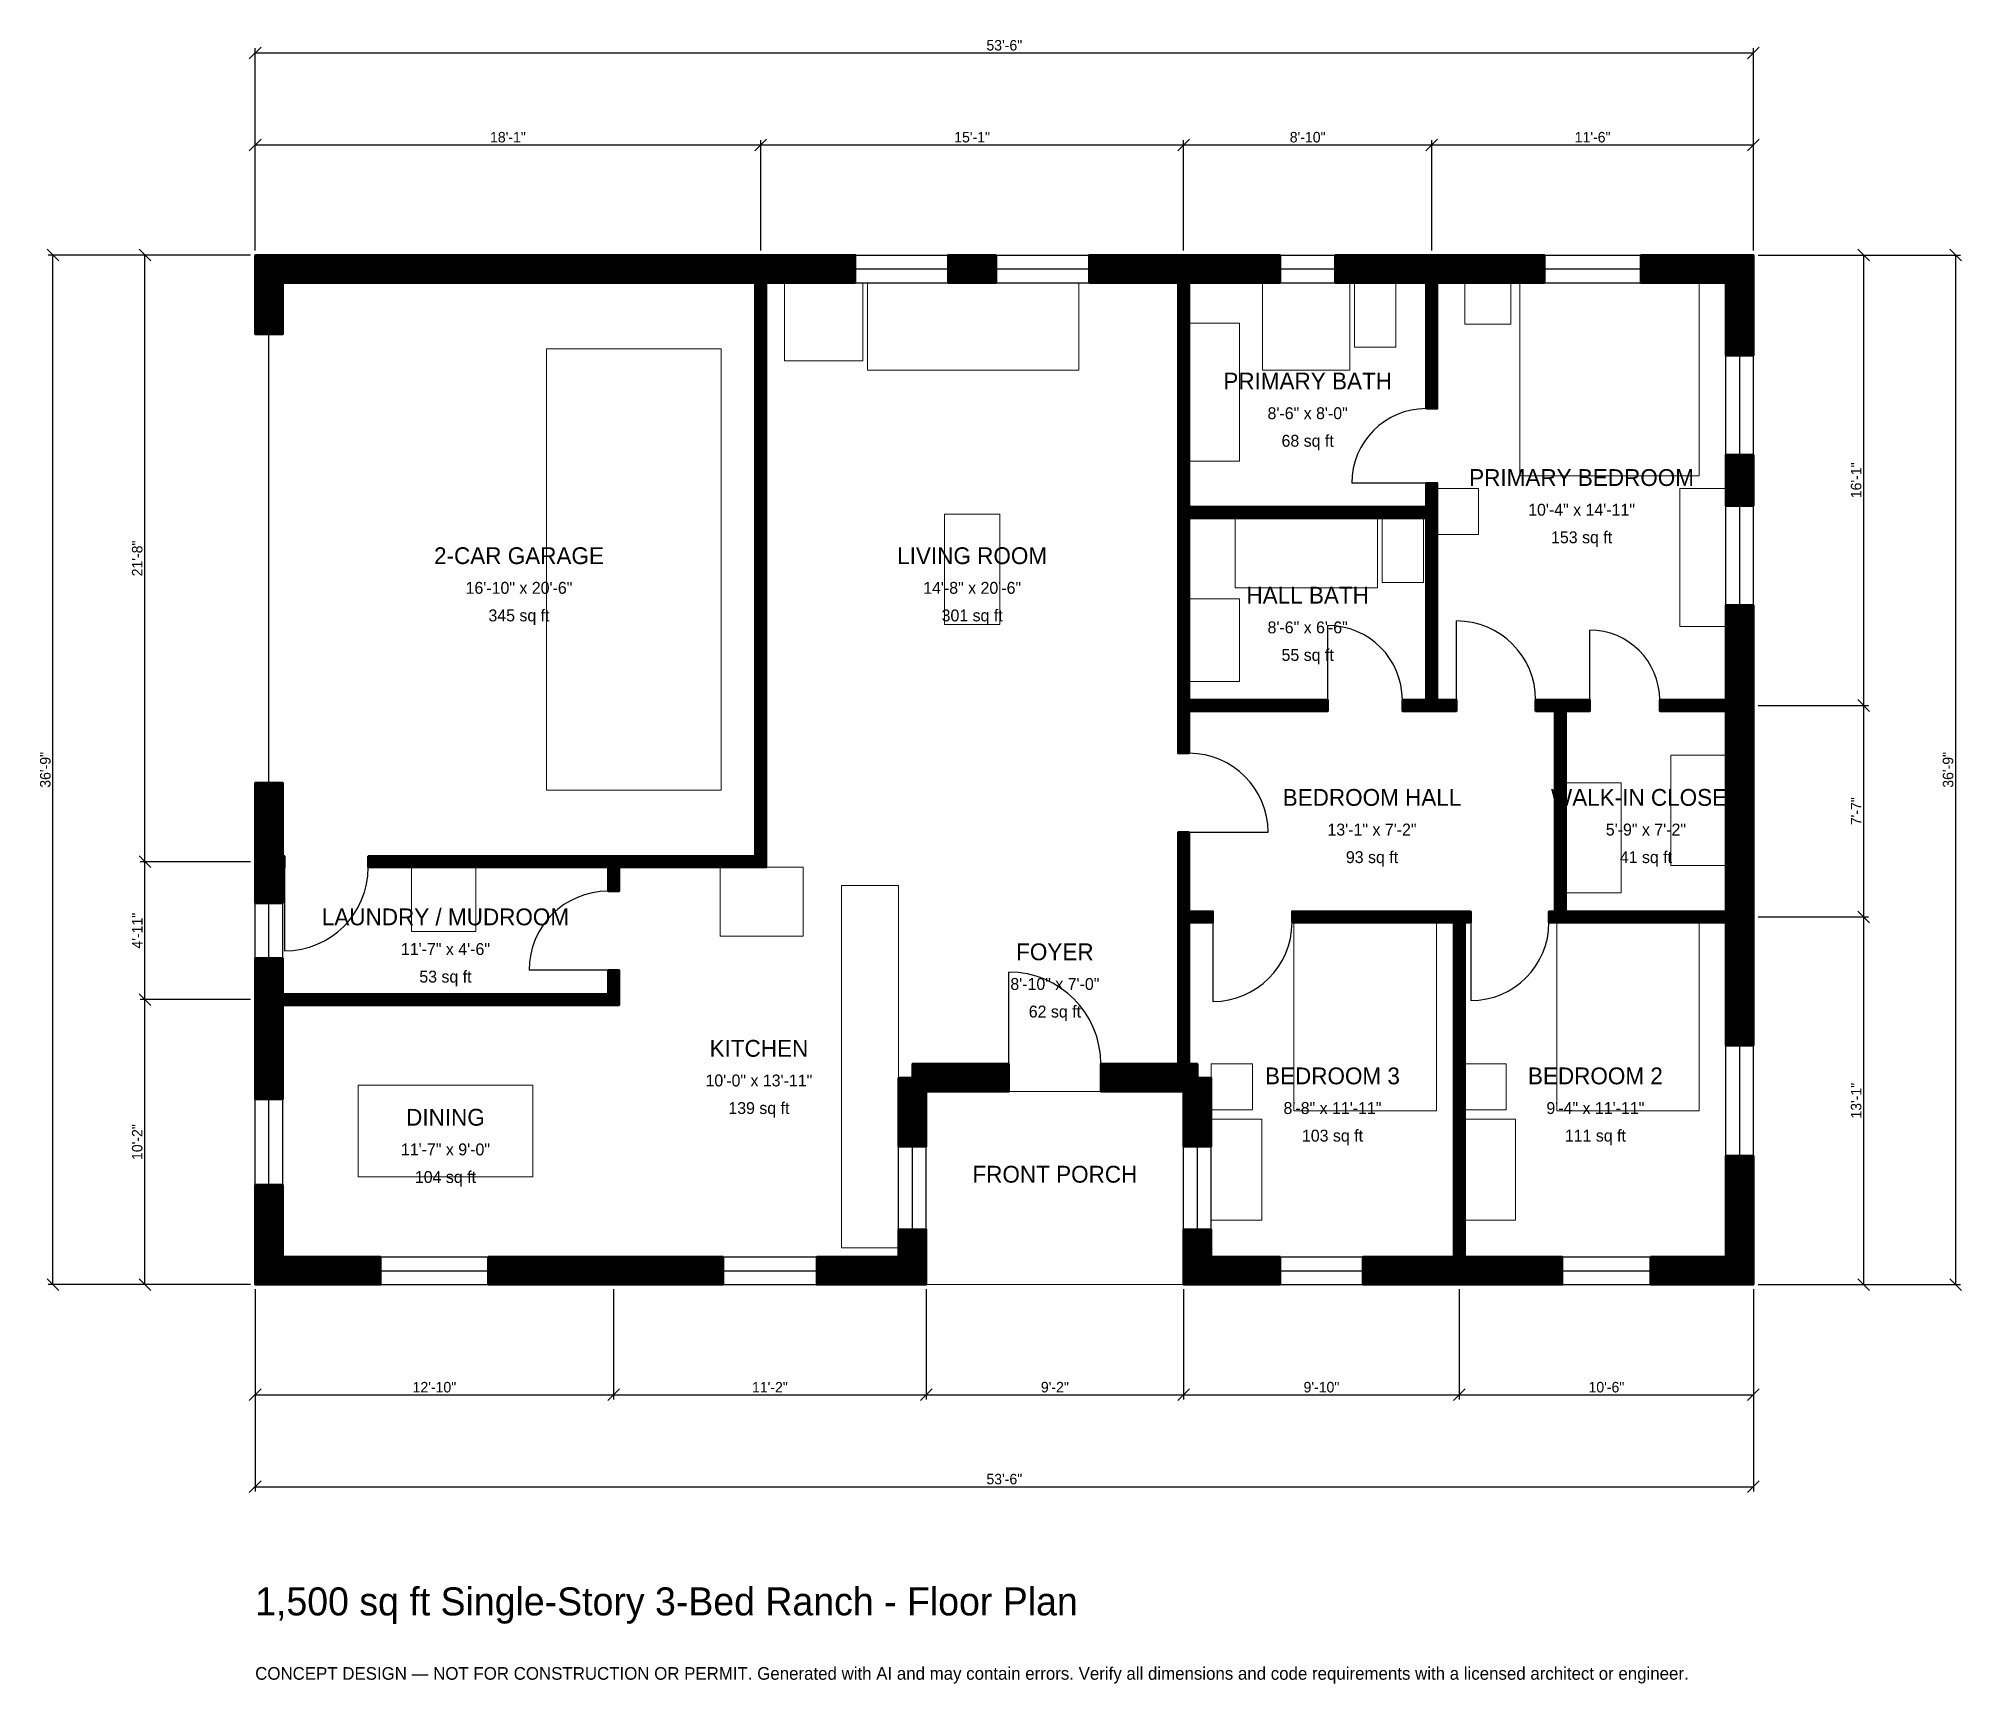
# Model space of a CAD drawing. Header units: inches. Extents: x -93 to 731, y -171 to 534.
import ezdxf
from ezdxf.enums import TextEntityAlignment as Align

# ---------------------------------------------------------------- set-up
doc = ezdxf.new("R2010")
doc.units = ezdxf.units.IN
doc.header["$MEASUREMENT"] = 0
doc.linetypes.add('DASHED', pattern=[0.6, 0.5, -0.1])
for name, color, linetype, lineweight in [('A-ANNO-DIMS', 1, 'Continuous', 13), ('A-ANNO-TEXT', 7, 'Continuous', 18), ('A-AREA-IDEN', 7, 'Continuous', 18), ('A-DOOR', 2, 'Continuous', 25), ('A-FLOR-FIXT', 9, 'Continuous', 13), ('A-FURN', 9, 'Continuous', 13), ('A-GLAZ', 4, 'Continuous', 25), ('A-SITE-PAVE', 8, 'Continuous', 13), ('A-WALL', 7, 'Continuous', 50), ('A-WALL-PATT', 8, 'Continuous', 13)]:
    doc.layers.add(name, color=color, linetype=linetype, lineweight=lineweight)
doc.dimstyles.new('PLAN', dxfattribs={"dimtxt": 4.5, "dimasz": 3, "dimexe": 2, "dimexo": 2, "dimgap": 1, "dimtad": 1, "dimdec": 0, "dimlunit": 4, "dimtsz": 2.5, "dimcen": 2.5, "dimclrd": 1, "dimclre": 1, "dimazin": 3, "dimtfac": 1, "dimtmove": 0, "dimatfit": 3})

msp = doc.modelspace()

# ---------------------------------------------------------------- hatches: boundary and pattern name
at = {"layer": 'A-WALL-PATT'}
h = msp.add_hatch(dxfattribs=at)
h.set_pattern_fill('ANSI31', color=8, scale=0.8)
h.paths.add_polyline_path([(362.2047, 82.6772), (362.2047, 94.4882), (395.2756, 94.4882), (395.2756, 155.1181), (395.2756, 159.8425), (395.2756, 178.7402), (395.2756, 183.4646), (395.2756, 193.7008), (400, 193.7008), (400, 183.4646), (400, 178.7402), (400, 159.8425), (410.2362, 159.8425), (410.2362, 155.1181), (400, 155.1181), (400, 94.4882), (403.5433, 94.4882), (403.5433, 88.5827), (409.4488, 88.5827), (409.4488, 59.0551), (397.6378, 59.0551), (397.6378, 80.315), (397.6378, 80.315), (397.6378, 82.6771), (395.2756, 82.6771), (395.2756, 82.6772), (362.2047, 82.6772)])
h.paths.add_polyline_path([(287.4016, 82.6772), (287.4016, 59.0551), (275.5906, 59.0551), (275.5906, 88.5827), (281.4961, 88.5827), (281.4961, 94.4882), (322.8346, 94.4882), (322.8346, 82.6772), (287.4016, 82.6772)])
h.paths.add_polyline_path([(287.4016, 11.811), (287.4016, 11.811), (287.4016, 0), (287.4016, 0), (287.4016, 0), (275.5906, 0), (275.5906, 0), (240.5512, 0), (240.5512, 11.811), (275.5906, 11.811), (275.5906, 23.622), (287.4016, 23.622), (287.4016, 11.811)])
h.paths.add_polyline_path([(159.4488, 0), (147.6378, 0), (99.8031, 0), (99.8031, 11.811), (147.6378, 11.811), (159.4488, 11.811), (200.3937, 11.811), (200.3937, 0), (159.4488, 0)])
h.paths.add_polyline_path([(11.811, 0), (11.811, 0), (0, 0), (0, 0), (0, 0), (0, 0), (0, 11.811), (0, 11.811), (0, 42.7165), (11.811, 42.7165), (11.811, 11.811), (53.7402, 11.811), (53.7402, 0), (11.811, 0)])
h.paths.add_polyline_path([(0, 116.1417), (0, 119.685), (0, 119.685), (0, 124.4094), (0, 124.4094), (0, 127.9528), (0, 139.7638), (11.811, 139.7638), (11.811, 127.9528), (11.811, 124.4094), (151.1811, 124.4094), (151.1811, 134.6457), (155.9055, 134.6457), (155.9055, 124.4094), (155.9055, 119.685), (151.1811, 119.685), (11.811, 119.685), (11.811, 116.1417), (11.811, 79.3307), (0, 79.3307), (0, 116.1417)])
h.paths.add_polyline_path([(0, 175.1969), (0, 178.7402), (0, 178.7402), (0, 183.4646), (0, 183.4646), (0, 187.0079), (0, 214.9606), (11.811, 214.9606), (11.811, 187.0079), (11.811, 183.4646), (12.5984, 183.4646), (12.5984, 178.7402), (11.811, 178.7402), (11.811, 175.1969), (11.811, 163.3858), (0, 163.3858), (0, 175.1969)])
h.paths.add_polyline_path([(0, 429.1339), (0, 429.1339), (0, 440.9449), (0, 440.9449), (0, 440.9449), (0, 440.9449), (11.811, 440.9449), (11.811, 440.9449), (210.6299, 440.9449), (214.1732, 440.9449), (214.1732, 440.9449), (218.8976, 440.9449), (218.8976, 440.9449), (222.4409, 440.9449), (257.021, 440.9449), (257.021, 429.1339), (222.4409, 429.1339), (218.8976, 429.1339), (218.8976, 183.4646), (218.8976, 178.7402), (214.1732, 178.7402), (155.9055, 178.7402), (155.9055, 168.5039), (151.1811, 168.5039), (151.1811, 178.7402), (48.4252, 178.7402), (48.4252, 183.4646), (151.1811, 183.4646), (155.9055, 183.4646), (214.1732, 183.4646), (214.1732, 429.1339), (210.6299, 429.1339), (11.811, 429.1339), (11.811, 407.0866), (0, 407.0866), (0, 429.1339)])
h.paths.add_polyline_path([(317.3885, 440.9449), (317.3885, 429.1339), (296.7848, 429.1339), (296.7848, 440.9449), (317.3885, 440.9449)])
h.paths.add_polyline_path([(391.7323, 440.9449), (395.2756, 440.9449), (395.2756, 440.9449), (400, 440.9449), (400, 440.9449), (403.5433, 440.9449), (438.9764, 440.9449), (438.9764, 429.1339), (403.5433, 429.1339), (400, 429.1339), (400, 333.0709), (501.5748, 333.0709), (501.5748, 343.3071), (506.2992, 343.3071), (506.2992, 333.0709), (506.2992, 328.3465), (506.2992, 250.3937), (514.5669, 250.3937), (514.5669, 245.6693), (506.2992, 245.6693), (501.5748, 245.6693), (491.3386, 245.6693), (491.3386, 250.3937), (501.5748, 250.3937), (501.5748, 328.3465), (400, 328.3465), (400, 250.3937), (459.4488, 250.3937), (459.4488, 245.6693), (400, 245.6693), (400, 227.5591), (395.2756, 227.5591), (395.2756, 245.6693), (395.2756, 250.3937), (395.2756, 328.3465), (395.2756, 333.0709), (395.2756, 429.1339), (391.7323, 429.1339), (357.1522, 429.1339), (357.1522, 440.9449), (391.7323, 440.9449)])
h.paths.add_polyline_path([(498.0315, 440.9449), (501.5748, 440.9449), (501.5748, 440.9449), (506.2992, 440.9449), (506.2992, 440.9449), (509.8425, 440.9449), (552.1654, 440.9449), (552.1654, 429.1339), (509.8425, 429.1339), (506.2992, 429.1339), (506.2992, 375.1969), (501.5748, 375.1969), (501.5748, 429.1339), (498.0315, 429.1339), (462.5984, 429.1339), (462.5984, 440.9449), (498.0315, 440.9449)])
h.paths.add_polyline_path([(629.9213, 440.9449), (629.9213, 440.9449), (641.7323, 440.9449), (641.7323, 440.9449), (641.7323, 440.9449), (641.7323, 429.1339), (641.7323, 429.1339), (641.7323, 397.9003), (629.9213, 397.9003), (629.9213, 429.1339), (593.5039, 429.1339), (593.5039, 440.9449), (629.9213, 440.9449)])
h.paths.add_polyline_path([(641.7323, 333.5958), (629.9213, 333.5958), (629.9213, 355.3806), (641.7323, 355.3806), (641.7323, 333.5958)])
h.paths.add_polyline_path([(641.7323, 253.937), (641.7323, 250.3937), (641.7323, 250.3937), (641.7323, 245.6693), (641.7323, 245.6693), (641.7323, 242.126), (641.7323, 163.3858), (641.7323, 159.8425), (641.7323, 159.8425), (641.7323, 155.1181), (641.7323, 155.1181), (641.7323, 151.5748), (641.7323, 102.3622), (629.9213, 102.3622), (629.9213, 151.5748), (629.9213, 155.1181), (561.4173, 155.1181), (556.6929, 155.1181), (554.1339, 155.1181), (554.1339, 159.8425), (556.6929, 159.8425), (556.6929, 245.6693), (548.4252, 245.6693), (548.4252, 250.3937), (556.6929, 250.3937), (561.4173, 250.3937), (571.6535, 250.3937), (571.6535, 245.6693), (561.4173, 245.6693), (561.4173, 159.8425), (629.9213, 159.8425), (629.9213, 163.3858), (629.9213, 242.126), (629.9213, 245.6693), (601.5748, 245.6693), (601.5748, 250.3937), (629.9213, 250.3937), (629.9213, 253.937), (629.9213, 291.0761), (641.7323, 291.0761), (641.7323, 253.937)])
h.paths.add_polyline_path([(641.7323, 11.811), (641.7323, 11.811), (641.7323, 0), (641.7323, 0), (641.7323, 0), (629.9213, 0), (629.9213, 0), (597.6378, 0), (597.6378, 11.811), (629.9213, 11.811), (629.9213, 55.1181), (641.7323, 55.1181), (641.7323, 11.811)])
h.paths.add_polyline_path([(521.6535, 0), (518.1102, 0), (518.1102, 0), (513.3858, 0), (513.3858, 0), (509.8425, 0), (474.4094, 0), (474.4094, 11.811), (509.8425, 11.811), (513.3858, 11.811), (513.3858, 155.1181), (444.0945, 155.1181), (444.0945, 159.8425), (513.3858, 159.8425), (518.1102, 159.8425), (520.6693, 159.8425), (520.6693, 155.1181), (518.1102, 155.1181), (518.1102, 11.811), (521.6535, 11.811), (559.8425, 11.811), (559.8425, 0), (521.6535, 0)])
h.paths.add_polyline_path([(409.4488, 0), (409.4488, 0), (397.6378, 0), (397.6378, 0), (397.6378, 0), (397.6378, 11.811), (397.6378, 11.811), (397.6378, 23.622), (409.4488, 23.622), (409.4488, 11.811), (438.9764, 11.811), (438.9764, 0), (409.4488, 0)])

# ---------------------------------------------------------------- linework, layer by layer
at = {"layer": 'A-DOOR', "linetype": 'DASHED'}
msp.add_line((5.9055, 214.9606), (5.9055, 407.0866), dxfattribs=at)
at = {"layer": 'A-DOOR'}
for p, q in [((501.5748, 343.3071), (469.685, 343.3071)), ((459.4488, 250.3937), (459.4488, 282.2835)), ((514.5669, 250.3937), (514.5669, 284.252)), ((571.6535, 250.3937), (571.6535, 280.315)), ((400, 193.7008), (433.8583, 193.7008)), ((12.5984, 178.7402), (12.5984, 142.9134)), ((410.2362, 155.1181), (410.2362, 121.2598)), ((520.6693, 155.1181), (520.6693, 121.6535)), ((151.1811, 134.6457), (117.3228, 134.6457)), ((322.8346, 94.4882), (322.8346, 133.8583))]:
    msp.add_line(p, q, dxfattribs=at)
for centre, radius, start, end in [((501.5748, 343.3071), 31.8898, 90, 180), ((459.4488, 250.3937), 31.8898, 0, 90), ((514.5669, 250.3937), 33.8583, 0, 90), ((571.6535, 250.3937), 29.9213, 0, 90), ((400, 193.7008), 33.8583, 0, 90), ((12.5984, 178.7402), 35.8268, 270, 360), ((151.1811, 134.6457), 33.8583, 90, 180), ((410.2362, 155.1181), 33.8583, 270, 360), ((520.6693, 155.1181), 33.4646, 270, 360), ((322.8346, 94.4882), 39.3701, 0, 90)]:
    msp.add_arc(centre, radius, start, end, dxfattribs=at)
at = {"layer": 'A-FLOR-FIXT'}
for points in [[(431.4961, 391.7323), (468.8976, 391.7323), (468.8976, 429.1339), (431.4961, 429.1339)], [(470.8661, 401.5748), (488.5827, 401.5748), (488.5827, 429.1339), (470.8661, 429.1339)], [(400, 352.7559), (421.6535, 352.7559), (421.6535, 411.811), (400, 411.811)], [(419.685, 298.4252), (480.7087, 298.4252), (480.7087, 328.3465), (419.685, 328.3465)], [(482.6772, 300.7874), (500.3937, 300.7874), (500.3937, 328.3465), (482.6772, 328.3465)], [(400, 258.2677), (421.6535, 258.2677), (421.6535, 293.7008), (400, 293.7008)], [(251.1811, 15.748), (275.5906, 15.748), (275.5906, 170.8661), (251.1811, 170.8661)]]:
    msp.add_lwpolyline(points, close=True, dxfattribs=at)
at = {"layer": 'A-FURN'}
for points in [[(226.7717, 395.6693), (260.2362, 395.6693), (260.2362, 429.1339), (226.7717, 429.1339)], [(262.2047, 391.7323), (352.7559, 391.7323), (352.7559, 429.1339), (262.2047, 429.1339)], [(518.1102, 411.4173), (537.7953, 411.4173), (537.7953, 429.1339), (518.1102, 429.1339)], [(541.7323, 346.4567), (618.5039, 346.4567), (618.5039, 429.1339), (541.7323, 429.1339)], [(124.8031, 211.811), (199.6063, 211.811), (199.6063, 400.7874), (124.8031, 400.7874)], [(506.2992, 321.2598), (524.0157, 321.2598), (524.0157, 340.9449), (506.2992, 340.9449)], [(610.2362, 281.8898), (629.9213, 281.8898), (629.9213, 340.9449), (610.2362, 340.9449)], [(295.2756, 282.6772), (318.8976, 282.6772), (318.8976, 329.9213), (295.2756, 329.9213)], [(606.2992, 179.5276), (629.9213, 179.5276), (629.9213, 226.7717), (606.2992, 226.7717)], [(561.4173, 167.7165), (585.0394, 167.7165), (585.0394, 214.9606), (561.4173, 214.9606)], [(66.9291, 151.1811), (94.4882, 151.1811), (94.4882, 178.7402), (66.9291, 178.7402)], [(199.2126, 149.2126), (234.6457, 149.2126), (234.6457, 178.7402), (199.2126, 178.7402)], [(444.8819, 74.4094), (505.9055, 74.4094), (505.9055, 155.1181), (444.8819, 155.1181)], [(557.4803, 74.4094), (618.5039, 74.4094), (618.5039, 155.1181), (557.4803, 155.1181)], [(409.4488, 74.8031), (427.1654, 74.8031), (427.1654, 94.4882), (409.4488, 94.4882)], [(518.1102, 74.8031), (535.8268, 74.8031), (535.8268, 94.4882), (518.1102, 94.4882)], [(44.0945, 46.063), (118.8976, 46.063), (118.8976, 85.4331), (44.0945, 85.4331)], [(409.4488, 27.5591), (431.1024, 27.5591), (431.1024, 70.8661), (409.4488, 70.8661)], [(518.1102, 27.5591), (539.7638, 27.5591), (539.7638, 70.8661), (518.1102, 70.8661)]]:
    msp.add_lwpolyline(points, close=True, dxfattribs=at)
at = {"layer": 'A-GLAZ'}
for p, q in [((257.021, 440.9449), (296.7848, 440.9449)), ((317.3885, 440.9449), (357.1522, 440.9449)), ((438.9764, 440.9449), (462.5984, 440.9449)), ((552.1654, 440.9449), (593.5039, 440.9449)), ((257.021, 435.0394), (296.7848, 435.0394)), ((257.021, 429.1339), (296.7848, 429.1339)), ((317.3885, 435.0394), (357.1522, 435.0394)), ((317.3885, 429.1339), (357.1522, 429.1339)), ((438.9764, 435.0394), (462.5984, 435.0394)), ((438.9764, 429.1339), (462.5984, 429.1339)), ((552.1654, 435.0394), (593.5039, 435.0394)), ((552.1654, 429.1339), (593.5039, 429.1339)), ((629.9213, 355.3806), (629.9213, 397.9003)), ((635.8268, 355.3806), (635.8268, 397.9003)), ((641.7323, 355.3806), (641.7323, 397.9003)), ((629.9213, 291.0761), (629.9213, 333.5958)), ((635.8268, 291.0761), (635.8268, 333.5958)), ((641.7323, 291.0761), (641.7323, 333.5958)), ((0, 139.7638), (0, 163.3858)), ((5.9055, 139.7638), (5.9055, 163.3858)), ((11.811, 139.7638), (11.811, 163.3858)), ((629.9213, 55.1181), (629.9213, 102.3622)), ((635.8268, 55.1181), (635.8268, 102.3622)), ((641.7323, 55.1181), (641.7323, 102.3622)), ((0, 42.7165), (0, 79.3307)), ((5.9055, 42.7165), (5.9055, 79.3307)), ((11.811, 42.7165), (11.811, 79.3307)), ((275.5906, 23.622), (275.5906, 59.0551)), ((281.4961, 23.622), (281.4961, 59.0551)), ((287.4016, 23.622), (287.4016, 59.0551)), ((397.6378, 23.622), (397.6378, 59.0551)), ((403.5433, 23.622), (403.5433, 59.0551)), ((409.4488, 23.622), (409.4488, 59.0551)), ((53.7402, 11.811), (99.8031, 11.811)), ((200.3937, 11.811), (240.5512, 11.811)), ((438.9764, 11.811), (474.4094, 11.811)), ((559.8425, 11.811), (597.6378, 11.811)), ((53.7402, 5.9055), (99.8031, 5.9055)), ((53.7402, 0), (99.8031, 0)), ((200.3937, 5.9055), (240.5512, 5.9055)), ((200.3937, 0), (240.5512, 0)), ((438.9764, 5.9055), (474.4094, 5.9055)), ((438.9764, 0), (474.4094, 0)), ((559.8425, 5.9055), (597.6378, 5.9055)), ((559.8425, 0), (597.6378, 0))]:
    msp.add_line(p, q, dxfattribs=at)
at = {"layer": 'A-SITE-PAVE', "linetype": 'DASHED'}
msp.add_lwpolyline([(287.4016, 0), (397.6378, 0), (397.6378, 82.6772), (287.4016, 82.6772)], close=True, dxfattribs=at)
at = {"layer": 'A-WALL'}
for points in [[(0, 429.1339), (0, 429.1339), (0, 440.9449), (0, 440.9449), (0, 440.9449), (0, 440.9449), (11.811, 440.9449), (11.811, 440.9449), (210.6299, 440.9449), (214.1732, 440.9449), (214.1732, 440.9449), (218.8976, 440.9449), (218.8976, 440.9449), (222.4409, 440.9449), (257.021, 440.9449), (257.021, 429.1339), (222.4409, 429.1339), (218.8976, 429.1339), (218.8976, 183.4646), (218.8976, 178.7402), (214.1732, 178.7402), (155.9055, 178.7402), (155.9055, 168.5039), (151.1811, 168.5039), (151.1811, 178.7402), (48.4252, 178.7402), (48.4252, 183.4646), (151.1811, 183.4646), (155.9055, 183.4646), (214.1732, 183.4646), (214.1732, 429.1339), (210.6299, 429.1339), (11.811, 429.1339), (11.811, 407.0866), (0, 407.0866), (0, 429.1339)], [(317.3885, 440.9449), (317.3885, 429.1339), (296.7848, 429.1339), (296.7848, 440.9449), (317.3885, 440.9449)], [(391.7323, 440.9449), (395.2756, 440.9449), (395.2756, 440.9449), (400, 440.9449), (400, 440.9449), (403.5433, 440.9449), (438.9764, 440.9449), (438.9764, 429.1339), (403.5433, 429.1339), (400, 429.1339), (400, 333.0709), (501.5748, 333.0709), (501.5748, 343.3071), (506.2992, 343.3071), (506.2992, 333.0709), (506.2992, 328.3465), (506.2992, 250.3937), (514.5669, 250.3937), (514.5669, 245.6693), (506.2992, 245.6693), (501.5748, 245.6693), (491.3386, 245.6693), (491.3386, 250.3937), (501.5748, 250.3937), (501.5748, 328.3465), (400, 328.3465), (400, 250.3937), (459.4488, 250.3937), (459.4488, 245.6693), (400, 245.6693), (400, 227.5591), (395.2756, 227.5591), (395.2756, 245.6693), (395.2756, 250.3937), (395.2756, 328.3465), (395.2756, 333.0709), (395.2756, 429.1339), (391.7323, 429.1339), (357.1522, 429.1339), (357.1522, 440.9449), (391.7323, 440.9449)], [(498.0315, 440.9449), (501.5748, 440.9449), (501.5748, 440.9449), (506.2992, 440.9449), (506.2992, 440.9449), (509.8425, 440.9449), (552.1654, 440.9449), (552.1654, 429.1339), (509.8425, 429.1339), (506.2992, 429.1339), (506.2992, 375.1969), (501.5748, 375.1969), (501.5748, 429.1339), (498.0315, 429.1339), (462.5984, 429.1339), (462.5984, 440.9449), (498.0315, 440.9449)], [(629.9213, 440.9449), (629.9213, 440.9449), (641.7323, 440.9449), (641.7323, 440.9449), (641.7323, 440.9449), (641.7323, 429.1339), (641.7323, 429.1339), (641.7323, 397.9003), (629.9213, 397.9003), (629.9213, 429.1339), (593.5039, 429.1339), (593.5039, 440.9449), (629.9213, 440.9449)], [(641.7323, 333.5958), (629.9213, 333.5958), (629.9213, 355.3806), (641.7323, 355.3806), (641.7323, 333.5958)], [(641.7323, 253.937), (641.7323, 250.3937), (641.7323, 250.3937), (641.7323, 245.6693), (641.7323, 245.6693), (641.7323, 242.126), (641.7323, 163.3858), (641.7323, 159.8425), (641.7323, 159.8425), (641.7323, 155.1181), (641.7323, 155.1181), (641.7323, 151.5748), (641.7323, 102.3622), (629.9213, 102.3622), (629.9213, 151.5748), (629.9213, 155.1181), (561.4173, 155.1181), (556.6929, 155.1181), (554.1339, 155.1181), (554.1339, 159.8425), (556.6929, 159.8425), (556.6929, 245.6693), (548.4252, 245.6693), (548.4252, 250.3937), (556.6929, 250.3937), (561.4173, 250.3937), (571.6535, 250.3937), (571.6535, 245.6693), (561.4173, 245.6693), (561.4173, 159.8425), (629.9213, 159.8425), (629.9213, 163.3858), (629.9213, 242.126), (629.9213, 245.6693), (601.5748, 245.6693), (601.5748, 250.3937), (629.9213, 250.3937), (629.9213, 253.937), (629.9213, 291.0761), (641.7323, 291.0761), (641.7323, 253.937)], [(0, 175.1969), (0, 178.7402), (0, 178.7402), (0, 183.4646), (0, 183.4646), (0, 187.0079), (0, 214.9606), (11.811, 214.9606), (11.811, 187.0079), (11.811, 183.4646), (12.5984, 183.4646), (12.5984, 178.7402), (11.811, 178.7402), (11.811, 175.1969), (11.811, 163.3858), (0, 163.3858), (0, 175.1969)], [(362.2047, 82.6772), (362.2047, 94.4882), (395.2756, 94.4882), (395.2756, 155.1181), (395.2756, 159.8425), (395.2756, 178.7402), (395.2756, 183.4646), (395.2756, 193.7008), (400, 193.7008), (400, 183.4646), (400, 178.7402), (400, 159.8425), (410.2362, 159.8425), (410.2362, 155.1181), (400, 155.1181), (400, 94.4882), (403.5433, 94.4882), (403.5433, 88.5827), (409.4488, 88.5827), (409.4488, 59.0551), (397.6378, 59.0551), (397.6378, 80.315), (397.6378, 80.315), (397.6378, 82.6771), (395.2756, 82.6771), (395.2756, 82.6772), (362.2047, 82.6772)], [(521.6535, 0), (518.1102, 0), (518.1102, 0), (513.3858, 0), (513.3858, 0), (509.8425, 0), (474.4094, 0), (474.4094, 11.811), (509.8425, 11.811), (513.3858, 11.811), (513.3858, 155.1181), (444.0945, 155.1181), (444.0945, 159.8425), (513.3858, 159.8425), (518.1102, 159.8425), (520.6693, 159.8425), (520.6693, 155.1181), (518.1102, 155.1181), (518.1102, 11.811), (521.6535, 11.811), (559.8425, 11.811), (559.8425, 0), (521.6535, 0)], [(0, 116.1417), (0, 119.685), (0, 119.685), (0, 124.4094), (0, 124.4094), (0, 127.9528), (0, 139.7638), (11.811, 139.7638), (11.811, 127.9528), (11.811, 124.4094), (151.1811, 124.4094), (151.1811, 134.6457), (155.9055, 134.6457), (155.9055, 124.4094), (155.9055, 119.685), (151.1811, 119.685), (11.811, 119.685), (11.811, 116.1417), (11.811, 79.3307), (0, 79.3307), (0, 116.1417)], [(287.4016, 82.6772), (287.4016, 59.0551), (275.5906, 59.0551), (275.5906, 88.5827), (281.4961, 88.5827), (281.4961, 94.4882), (322.8346, 94.4882), (322.8346, 82.6772), (287.4016, 82.6772)], [(641.7323, 11.811), (641.7323, 11.811), (641.7323, 0), (641.7323, 0), (641.7323, 0), (629.9213, 0), (629.9213, 0), (597.6378, 0), (597.6378, 11.811), (629.9213, 11.811), (629.9213, 55.1181), (641.7323, 55.1181), (641.7323, 11.811)], [(11.811, 0), (11.811, 0), (0, 0), (0, 0), (0, 0), (0, 0), (0, 11.811), (0, 11.811), (0, 42.7165), (11.811, 42.7165), (11.811, 11.811), (53.7402, 11.811), (53.7402, 0), (11.811, 0)], [(287.4016, 11.811), (287.4016, 11.811), (287.4016, 0), (287.4016, 0), (287.4016, 0), (275.5906, 0), (275.5906, 0), (240.5512, 0), (240.5512, 11.811), (275.5906, 11.811), (275.5906, 23.622), (287.4016, 23.622), (287.4016, 11.811)], [(409.4488, 0), (409.4488, 0), (397.6378, 0), (397.6378, 0), (397.6378, 0), (397.6378, 11.811), (397.6378, 11.811), (397.6378, 23.622), (409.4488, 23.622), (409.4488, 11.811), (438.9764, 11.811), (438.9764, 0), (409.4488, 0)], [(159.4488, 0), (147.6378, 0), (99.8031, 0), (99.8031, 11.811), (147.6378, 11.811), (159.4488, 11.811), (200.3937, 11.811), (200.3937, 0), (159.4488, 0)]]:
    msp.add_lwpolyline(points, close=True, dxfattribs=at)

# ---------------------------------------------------------------- texts
at = {"layer": 'A-ANNO-TEXT'}
for s, height, p in [('1,500 sq ft Single-Story 3-Bed Ranch - Floor Plan', 12, (0, -141.7323)), ('CONCEPT DESIGN — NOT FOR CONSTRUCTION OR PERMIT. Generated with AI and may contain errors. Verify all dimensions and code requirements with a licensed architect or engineer.', 5.4, (0, -169.2913))]:
    msp.add_text(s, height=height, dxfattribs=at).set_placement(p)
at = {"layer": 'A-AREA-IDEN'}
for s, height, p in [('PRIMARY BATH', 7.2, (450.7874, 387.0079)), ('8\'-6" x 8\'-0"', 5.1, (450.7874, 373.2283)), ('68 sq ft', 5.1, (450.7874, 361.4173)), ('PRIMARY BEDROOM', 7.2, (568.1102, 345.6693)), ('10\'-4" x 14\'-11"', 5.1, (568.1102, 331.8898)), ('153 sq ft', 5.1, (568.1102, 320.0787)), ('2-CAR GARAGE', 7.2, (112.9921, 312.2047)), ('LIVING ROOM', 7.2, (307.0866, 312.2047)), ('16\'-10" x 20\'-6"', 5.1, (112.9921, 298.4252)), ('14\'-8" x 20\'-6"', 5.1, (307.0866, 298.4252)), ('HALL BATH', 7.2, (450.7874, 295.2756)), ('345 sq ft', 5.1, (112.9921, 286.6142)), ('301 sq ft', 5.1, (307.0866, 286.6142)), ('8\'-6" x 6\'-6"', 5.1, (450.7874, 281.4961)), ('55 sq ft', 5.1, (450.7874, 269.685)), ('BEDROOM HALL', 7.2, (478.3465, 208.6614)), ('WALK-IN CLOSET', 7.2, (595.6693, 208.6614)), ('13\'-1" x 7\'-2"', 5.1, (478.3465, 194.8819)), ('5\'-9" x 7\'-2"', 5.1, (595.6693, 194.8819)), ('93 sq ft', 5.1, (478.3465, 183.0709)), ('41 sq ft', 5.1, (595.6693, 183.0709)), ('LAUNDRY / MUDROOM', 7.2, (81.4961, 157.4803)), ('11\'-7" x 4\'-6"', 5.1, (81.4961, 143.7008)), ('FOYER', 7.2, (342.5197, 142.5197)), ('53 sq ft', 5.1, (81.4961, 131.8898)), ('8\'-10" x 7\'-0"', 5.1, (342.5197, 128.7402)), ('62 sq ft', 5.1, (342.5197, 116.9291)), ('KITCHEN', 7.2, (215.748, 101.1811)), ('BEDROOM 3', 7.2, (461.4173, 89.3701)), ('BEDROOM 2', 7.2, (574.0157, 89.3701)), ('10\'-0" x 13\'-11"', 5.1, (215.748, 87.4016)), ('DINING', 7.2, (81.4961, 71.6535)), ('139 sq ft', 5.1, (215.748, 75.5906)), ('8\'-8" x 11\'-11"', 5.1, (461.4173, 75.5906)), ('9\'-4" x 11\'-11"', 5.1, (574.0157, 75.5906)), ('103 sq ft', 5.1, (461.4173, 63.7795)), ('111 sq ft', 5.1, (574.0157, 63.7795)), ('11\'-7" x 9\'-0"', 5.1, (81.4961, 57.874)), ('FRONT PORCH', 7.2, (342.5197, 47.2441)), ('104 sq ft', 5.1, (81.4961, 46.063))]:
    msp.add_text(s, height=height, dxfattribs=at).set_placement(p, align=Align.MIDDLE_CENTER)

# ---------------------------------------------------------------- dimensions: what is measured, and where the dimension line sits
at = {"layer": 'A-ANNO-DIMS'}
for base, p1, p2, text in [((0, 527.5591), (0, 440.9449), (641.7323, 440.9449), '53\'-6"'), ((0, 488.189), (0, 440.9449), (216.5354, 440.9449), '18\'-1"'), ((216.5354, 488.189), (216.5354, 440.9449), (397.6378, 440.9449), '15\'-1"'), ((397.6378, 488.189), (397.6378, 440.9449), (503.937, 440.9449), '8\'-10"'), ((503.937, 488.189), (503.937, 440.9449), (641.7323, 440.9449), '11\'-6"'), ((0, -47.2441), (0, 0), (153.5433, 0), '12\'-10"'), ((0, -86.6142), (0, 0), (641.7323, 0), '53\'-6"'), ((153.5433, -47.2441), (153.5433, 0), (287.4016, 0), '11\'-2"'), ((287.4016, -47.2441), (287.4016, 0), (397.6378, 0), '9\'-2"'), ((397.6378, -47.2441), (397.6378, 0), (515.748, 0), '9\'-10"'), ((515.748, -47.2441), (515.748, 0), (641.7323, 0), '10\'-6"')]:
    msp.add_linear_dim(base=base, p1=p1, p2=p2, text=text, dimstyle='PLAN', dxfattribs=at).render()
for base, p1, p2, text in [((-86.6142, 0), (0, 0), (0, 440.9449), '36\'-9"'), ((-47.2441, 181.1024), (0, 181.1024), (0, 440.9449), '21\'-8"'), ((688.9764, 248.0315), (641.7323, 248.0315), (641.7323, 440.9449), '16\'-1"'), ((728.3465, 0), (641.7323, 0), (641.7323, 440.9449), '36\'-9"'), ((688.9764, 157.4803), (641.7323, 157.4803), (641.7323, 248.0315), '7\'-7"'), ((-47.2441, 122.0472), (0, 122.0472), (0, 181.1024), '4\'-11"'), ((688.9764, 0), (641.7323, 0), (641.7323, 157.4803), '13\'-1"'), ((-47.2441, 0), (0, 0), (0, 122.0472), '10\'-2"')]:
    msp.add_linear_dim(base=base, p1=p1, p2=p2, angle=90, text=text, dimstyle='PLAN', dxfattribs=at).render()

doc.saveas('drawing.dxf')
